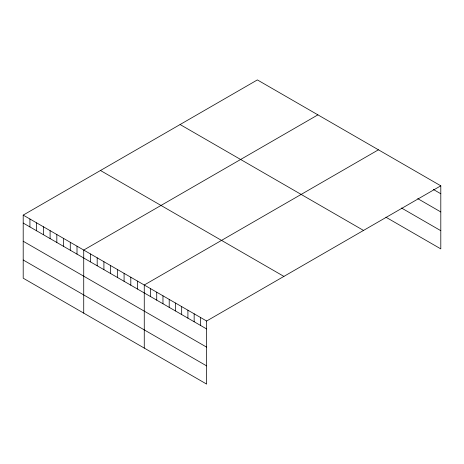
<?xml version="1.0" encoding="UTF-8"?>
<svg xmlns="http://www.w3.org/2000/svg" width="464" height="464" viewBox="0 0 464 464"><rect width="100%" height="100%" fill="white"/><g stroke="black" fill="none" stroke-linecap="round" stroke-linejoin="round"><path stroke-width="0.7" d="M440.8 185.815L206.625 321.013L206.625 384.088L23.2 278.185L23.2 215.11L257.375 79.912L440.8 185.815L440.8 248.89L385.92 217.204M317.904 114.863L83.729 250.061L83.729 313.13M378.433 149.808L144.263 285.006L144.263 348.081M433.318 189.434L440.8 193.755M417.728 198.627L440.8 211.949M401.511 208.011L440.8 230.695M180.096 124.532L363.521 230.428M100.479 170.497L283.904 276.399M23.2 215.11L206.625 321.013M23.2 223.056L206.625 328.953M23.2 241.245L206.625 347.147M23.2 259.991L206.625 365.893M200.39 317.411L200.39 325.357M194.155 313.809L194.155 321.755M187.914 310.213L187.914 318.153M181.679 306.611L181.679 314.551M175.444 303.009L175.444 310.95M169.209 299.408L169.209 307.354M162.968 295.812L162.968 303.752M156.733 292.21L156.733 300.15M150.498 288.608L150.498 296.548M137.535 281.126L137.535 289.066M130.807 277.24L130.807 285.18M124.085 273.36L124.085 281.3M117.357 269.474L117.357 277.414M110.635 265.594L110.635 273.534M103.907 261.708L103.907 269.648M97.185 257.827L97.185 265.768M90.457 253.941L90.457 261.882M77.007 246.175L77.007 254.121M70.279 242.295L70.279 250.235M63.556 238.409L63.556 246.355M56.828 234.529L56.828 242.469M50.1 230.643L50.1 238.589M43.378 226.763L43.378 234.703M36.65 222.877L36.65 230.823M29.928 218.996L29.928 226.937"/></g></svg>
